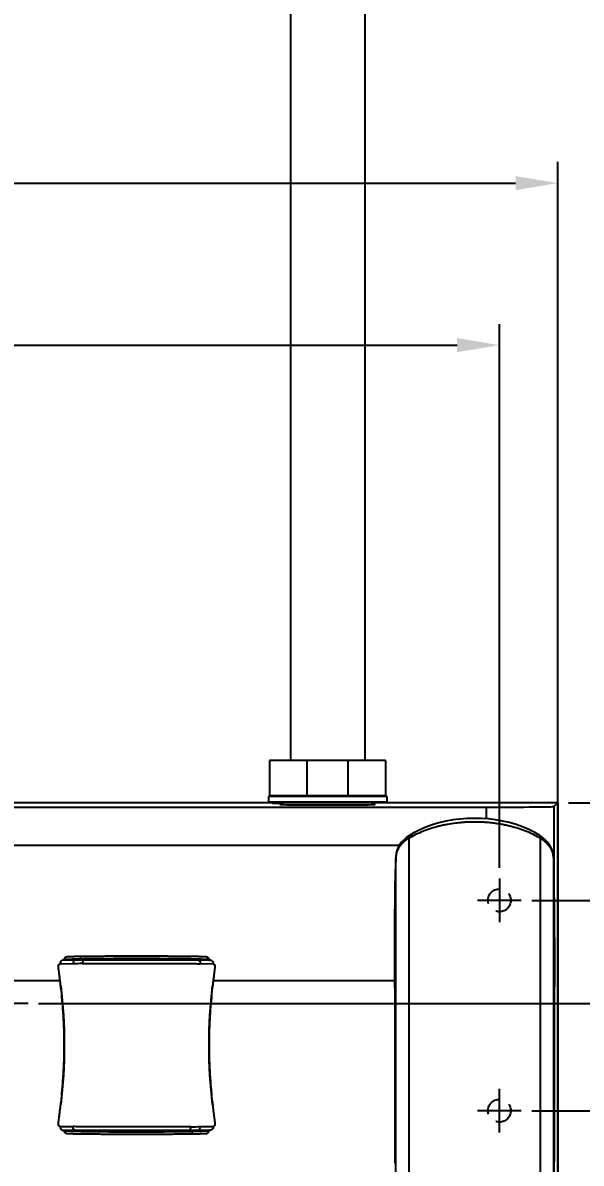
# Model space of a CAD drawing. Header units: millimetres. Extents: x 1236 to 1656, y -100 to 494.
# Drawn here: x 1362.2 to 1395.2, y 142.2 to 209.6 of the extents above; entities that cross this region are included whole.
import ezdxf

# ---------------------------------------------------------------- set-up
doc = ezdxf.new("R2010")
doc.units = ezdxf.units.MM
doc.header["$LTSCALE"] = 0.1
doc.linetypes.add('CENTERX2', pattern=[101.6, 63.5, -12.7, 12.7, -12.7])
doc.linetypes.add('HIDDENX2', pattern=[19.05, 12.7, -6.35])
for name, color, linetype in [('CENTER', 1, 'CENTERX2'), ('DIM', 3, 'Continuous'), ('HIDDEN', 8, 'HIDDENX2')]:
    doc.layers.add(name, color=color, linetype=linetype)
doc.styles.get("Standard").update_dxf_attribs({"font": 'arial.ttf'})
doc.dimstyles.new('ISO-25', dxfattribs={"dimtxt": 2.5, "dimasz": 2.5, "dimexe": 1.25, "dimexo": 0.625, "dimtad": 1, "dimlfac": 5, "dimtxsty": 'Standard', "dimcen": 2.5, "dimadec": 0, "dimazin": 0, "dimtfac": 1, "dimtmove": 0, "dimatfit": 3, "dimfxl": 0, "dimarcsym": 0})

# ---------------------------------------------------------------- blocks, each defined once
blk = doc.blocks.new('*D47')
at = {"layer": 'Defpoints', "color": 0}
for p in [(1390.367, 190.58), (1307.426, 159.042), (1390.367, 159.042)]:
    blk.add_point(p, dxfattribs=at)
at = {"layer": 'DIM', "color": 0, "lineweight": -2}
for p, q in [((1307.426, 159.667), (1307.426, 191.83)), ((1390.367, 159.667), (1390.367, 191.83)), ((1309.926, 190.58), (1387.867, 190.58))]:
    blk.add_line(p, q, dxfattribs=at)
at = {"layer": 'DIM', "color": 0}
for points in [[(1309.926, 190.997), (1309.926, 190.163), (1307.426, 190.58)], [(1387.867, 190.997), (1387.867, 190.163), (1390.367, 190.58)]]:
    blk.add_solid(points, dxfattribs=at)
at = {"layer": 'DIM', "color": 0, "insert": (1348.897, 192.481), "char_height": 2.5, "attachment_point": 5}
blk.add_mtext('400', dxfattribs=at)
blk = doc.blocks.new('*D48')
at = {"layer": 'Defpoints', "color": 0}
for p in [(1391.663, 157.746), (1391.663, 145.305), (1406.08, 145.305)]:
    blk.add_point(p, dxfattribs=at)
at = {"layer": 'DIM', "color": 0, "lineweight": -2}
for p, q in [((1392.288, 157.746), (1407.33, 157.746)), ((1406.08, 155.246), (1406.08, 147.805)), ((1392.288, 145.305), (1407.33, 145.305)), ((1406.08, 145.305), (1406.08, 135.778))]:
    blk.add_line(p, q, dxfattribs=at)
at = {"layer": 'DIM', "color": 0}
for points in [[(1405.663, 155.246), (1406.497, 155.246), (1406.08, 157.746)], [(1405.663, 147.805), (1406.497, 147.805), (1406.08, 145.305)]]:
    blk.add_solid(points, dxfattribs=at)
at = {"layer": 'DIM', "color": 0, "insert": (1404.179, 138.197), "char_height": 2.5, "attachment_point": 5, "rotation": 90}
blk.add_mtext('60', dxfattribs=at)
blk = doc.blocks.new('*D49')
at = {"layer": 'Defpoints', "color": 0}
for p in [(1393.825, 163.521), (1429.646, -43.83), (1437.636, -43.83)]:
    blk.add_point(p, dxfattribs=at)
at = {"layer": 'DIM', "color": 0, "lineweight": -2}
for p, q in [((1394.45, 163.521), (1430.896, 163.521)), ((1429.646, 161.021), (1429.646, -41.33)), ((1437.011, -43.83), (1428.396, -43.83))]:
    blk.add_line(p, q, dxfattribs=at)
at = {"layer": 'DIM', "color": 0}
for points in [[(1429.229, 161.021), (1430.062, 161.021), (1429.646, 163.521)], [(1429.229, -41.33), (1430.062, -41.33), (1429.646, -43.83)]]:
    blk.add_solid(points, dxfattribs=at)
at = {"layer": 'DIM', "color": 0, "insert": (1427.467, 59.846), "char_height": 2.5, "attachment_point": 5, "rotation": 90}
blk.add_mtext('{\\fGulim|b0|i0|c129|p50;선반까지 높이 }1036,76~1050', dxfattribs=at)
blk = doc.blocks.new('*D51')
at = {"layer": 'Defpoints', "color": 0}
for p in [(1362.478, 151.638), (1417.681, -43.83), (1432.669, -43.83)]:
    blk.add_point(p, dxfattribs=at)
at = {"layer": 'DIM', "color": 0, "lineweight": -2}
for p, q in [((1363.103, 151.638), (1418.931, 151.638)), ((1417.681, 149.138), (1417.681, -41.33)), ((1432.044, -43.83), (1416.431, -43.83))]:
    blk.add_line(p, q, dxfattribs=at)
at = {"layer": 'DIM', "color": 0}
for points in [[(1417.264, 149.138), (1418.097, 149.138), (1417.681, 151.638)], [(1417.264, -41.33), (1418.097, -41.33), (1417.681, -43.83)]]:
    blk.add_solid(points, dxfattribs=at)
at = {"layer": 'DIM', "color": 0, "insert": (1415.779, 53.904), "char_height": 2.5, "attachment_point": 5, "rotation": 90}
blk.add_mtext('977.5', dxfattribs=at)
blk = doc.blocks.new('*D52')
at = {"layer": 'Defpoints', "color": 0}
for p in [(1393.825, 200.161), (1303.969, 145.981), (1393.825, 140.11)]:
    blk.add_point(p, dxfattribs=at)
at = {"layer": 'DIM', "color": 0, "lineweight": -2}
for p, q in [((1303.969, 146.606), (1303.969, 201.411)), ((1393.825, 140.735), (1393.825, 201.411)), ((1306.469, 200.161), (1391.325, 200.161))]:
    blk.add_line(p, q, dxfattribs=at)
at = {"layer": 'DIM', "color": 0}
for points in [[(1306.469, 200.578), (1306.469, 199.744), (1303.969, 200.161)], [(1391.325, 200.578), (1391.325, 199.744), (1393.825, 200.161)]]:
    blk.add_solid(points, dxfattribs=at)
at = {"layer": 'DIM', "color": 0, "insert": (1348.897, 202.062), "char_height": 2.5, "attachment_point": 5}
blk.add_mtext('450', dxfattribs=at)
blk = doc.blocks.new('*D55')
at = {"layer": 'Defpoints', "color": 0}
for p in [(1380.197, 411.53), (1432.669, -43.83), (1441.94, -43.83)]:
    blk.add_point(p, dxfattribs=at)
at = {"layer": 'DIM', "color": 0, "lineweight": -2}
for p, q in [((1380.822, 411.53), (1443.19, 411.53)), ((1441.94, 409.03), (1441.94, -41.33)), ((1433.294, -43.83), (1443.19, -43.83))]:
    blk.add_line(p, q, dxfattribs=at)
at = {"layer": 'DIM', "color": 0}
for points in [[(1441.523, 409.03), (1442.357, 409.03), (1441.94, 411.53)], [(1441.523, -41.33), (1442.357, -41.33), (1441.94, -43.83)]]:
    blk.add_solid(points, dxfattribs=at)
at = {"layer": 'DIM', "color": 0, "insert": (1439.676, 183.85), "char_height": 2.5, "attachment_point": 5, "rotation": 90}
blk.add_mtext('(2280)', dxfattribs=at)

msp = doc.modelspace()

# ---------------------------------------------------------------- linework, layer by layer
for p, q in [((1377.9973, 284.9793), (1377.9973, 166.0154)), ((1382.3974, 284.9793), (1382.3974, 166.0154)), ((1376.7572, 166.0154), (1376.7572, 163.9213)), ((1383.6374, 166.0154), (1376.7572, 166.0154)), ((1378.9665, 166.0154), (1378.9665, 163.9213)), ((1381.4281, 163.9213), (1381.4281, 166.0154)), ((1383.6374, 166.0154), (1383.6374, 163.9213)), ((1376.7372, 163.9213), (1376.6972, 163.8813)), ((1376.6972, 163.8813), (1376.6972, 163.5613)), ((1376.6972, 163.8813), (1376.6972, 163.5613)), ((1383.6974, 163.8813), (1376.6972, 163.8813)), ((1383.6574, 163.9213), (1376.7372, 163.9213)), ((1383.6574, 163.9213), (1383.6974, 163.8813)), ((1383.6974, 163.8813), (1383.6974, 163.5613)), ((1383.6974, 163.8813), (1383.6974, 163.5613)), ((1393.8247, 163.5213), (1303.9686, 163.5213)), ((1308.1957, 163.2595), (1389.5975, 163.2595)), ((1376.7372, 163.5213), (1376.6972, 163.5613)), ((1383.6974, 163.5613), (1376.6972, 163.5613)), ((1377.4473, 163.5213), (1377.4473, 163.4122)), ((1377.4473, 163.5213), (1377.4473, 163.4122)), ((1382.9474, 163.5213), (1382.9474, 163.4122)), ((1382.9474, 163.5213), (1382.9474, 163.4122)), ((1383.6574, 163.5213), (1383.6974, 163.5613)), ((1389.5975, 162.5659), (1389.5975, 163.2595)), ((1393.5975, 163.2941), (1393.8247, 163.5213)), ((1393.5975, 163.2941), (1393.5975, 158.0028)), ((1393.8247, 163.5213), (1393.8247, 140.1098)), ((1385.0425, 161.5841), (1384.8942, 161.4792)), ((1385.0025, 161.4168), (1385.0025, 137.3584)), ((1385.0425, 161.5841), (1385.0424, 161.584)), ((1392.9005, 161.4796), (1392.7525, 161.5841)), ((1392.7525, 161.5841), (1392.7526, 161.584)), ((1392.7925, 137.3582), (1392.7925, 161.4168)), ((1384.4371, 160.9813), (1308.1957, 160.9813)), ((1384.2356, 160.2865), (1384.2265, 159.8723)), ((1384.2357, 160.2865), (1384.2356, 160.2816)), ((1384.2356, 160.2863), (1384.2356, 160.2816)), ((1384.2356, 139.4404), (1384.2356, 160.2816)), ((1393.5594, 160.287), (1393.5593, 160.292)), ((1393.5594, 160.287), (1393.5594, 160.2918)), ((1393.5594, 160.287), (1393.5594, 139.4403)), ((1365.1385, 153.9968), (1364.3752, 153.9817)), ((1373.2455, 154.2111), (1364.5635, 154.2111)), ((1364.6146, 154.2125), (1364.6159, 154.2178)), ((1364.622, 154.2254), (1364.6158, 154.2181)), ((1364.6221, 154.2257), (1364.6245, 154.2111)), ((1364.6267, 154.2304), (1364.6288, 154.2313)), ((1364.6268, 154.2309), (1364.6301, 154.2111)), ((1364.647, 154.3311), (1364.6353, 154.3151)), ((1364.647, 154.3311), (1364.6488, 154.3333)), ((1364.6471, 154.3312), (1364.6471, 154.3312)), ((1364.7148, 154.3842), (1364.7148, 154.3842)), ((1365.656, 154.4226), (1365.5964, 154.4219)), ((1365.7381, 154.279), (1365.7438, 154.2111)), ((1366.72, 154.2932), (1366.7236, 154.2111)), ((1371.0801, 154.2932), (1371.0766, 154.2111)), ((1371.9267, 154.2111), (1371.9251, 154.2111)), ((1372.0619, 154.279), (1372.0562, 154.2111)), ((1372.2894, 154.2734), (1372.2829, 154.2111)), ((1373.4332, 153.9818), (1372.6678, 153.9969)), ((1373.0854, 154.3844), (1373.0855, 154.3844)), ((1373.1551, 154.329), (1373.1545, 154.3297)), ((1373.155, 154.3291), (1373.1555, 154.3285)), ((1373.1573, 154.3261), (1373.1555, 154.3285)), ((1373.1587, 154.323), (1373.1625, 154.3167)), ((1373.1785, 154.2257), (1373.176, 154.2111)), ((1373.1845, 154.2181), (1373.1786, 154.2254)), ((1373.1844, 154.2178), (1373.1856, 154.2124)), ((1373.2568, 154.2109), (1373.2454, 154.2111)), ((1384.1709, 152.5735), (1384.1711, 153.4038)), ((1364.3793, 152.9811), (1353.8337, 152.9811)), ((1364.4145, 152.6879), (1364.4145, 152.6879)), ((1373.4023, 152.7591), (1373.394, 152.6879)), ((1373.394, 152.6879), (1373.394, 152.6879)), ((1373.4028, 152.7632), (1373.4023, 152.7591)), ((1384.1709, 152.9811), (1373.4291, 152.9811)), ((1384.1708, 152.5735), (1384.1708, 143.9993)), ((1384.1709, 152.5735), (1384.1708, 143.9993)), ((1384.1708, 152.5735), (1384.1708, 152.5735)), ((1393.6241, 143.7534), (1393.6242, 152.6302)), ((1364.4062, 145.6034), (1364.4145, 145.6741)), ((1364.4145, 145.6741), (1364.4145, 145.6741)), ((1373.394, 145.674), (1373.394, 145.6741)), ((1364.4056, 145.5986), (1364.4062, 145.6034)), ((1364.3751, 144.3803), (1365.1405, 144.3651)), ((1372.6698, 144.3651), (1373.4332, 144.3802)), ((1364.5515, 144.1511), (1364.5628, 144.1509)), ((1364.5628, 144.1509), (1373.2448, 144.1509)), ((1364.6152, 144.1442), (1364.6139, 144.1495)), ((1364.6151, 144.1439), (1364.6213, 144.1366)), ((1364.6238, 144.1509), (1364.6214, 144.1363)), ((1364.6282, 144.1307), (1364.626, 144.1316)), ((1364.6294, 144.1509), (1364.6261, 144.1311)), ((1364.6428, 144.0351), (1364.6461, 144.0311)), ((1364.6461, 144.0311), (1364.6465, 144.0306)), ((1364.7148, 143.9775), (1364.7146, 143.9776)), ((1365.7223, 143.9385), (1365.7955, 143.9376)), ((1365.7432, 144.1509), (1365.7374, 144.083)), ((1365.7955, 143.9376), (1365.8702, 143.9368)), ((1365.8702, 143.9368), (1365.9464, 143.9359)), ((1365.8816, 144.1509), (1365.8831, 144.1509)), ((1365.9464, 143.9359), (1366.0242, 143.9351)), ((1366.0242, 143.9351), (1366.1037, 143.9342)), ((1366.1037, 143.9342), (1366.1849, 143.9334)), ((1366.1849, 143.9334), (1366.2677, 143.9326)), ((1366.2677, 143.9326), (1366.3521, 143.9318)), ((1366.3521, 143.9318), (1366.4381, 143.9311)), ((1366.4381, 143.9311), (1366.5258, 143.9303)), ((1366.5258, 143.9303), (1366.6152, 143.9296)), ((1366.6152, 143.9296), (1366.7063, 143.9289)), ((1366.7063, 143.9289), (1366.7991, 143.9282)), ((1366.7231, 144.1509), (1366.7196, 144.0688)), ((1366.7991, 143.9282), (1366.8936, 143.9275)), ((1366.8936, 143.9275), (1366.9899, 143.9269)), ((1366.9899, 143.9269), (1367.0879, 143.9263)), ((1367.0879, 143.9263), (1367.1877, 143.9257)), ((1367.1877, 143.9257), (1367.2894, 143.9251)), ((1367.2894, 143.9251), (1367.3929, 143.9246)), ((1367.3929, 143.9246), (1367.4982, 143.9241)), ((1367.4982, 143.9241), (1367.6053, 143.9236)), ((1367.6053, 143.9236), (1367.7143, 143.9232)), ((1367.7143, 143.9232), (1367.8252, 143.9228)), ((1367.8252, 143.9228), (1367.9379, 143.9224)), ((1367.9379, 143.9224), (1368.0525, 143.9221)), ((1368.0525, 143.9221), (1368.1691, 143.9218)), ((1371.0759, 144.1509), (1371.0794, 144.0688)), ((1372.0556, 144.1509), (1372.0614, 144.083)), ((1372.1429, 143.9394), (1372.2026, 143.9401)), ((1372.2824, 144.1509), (1372.2889, 144.0886)), ((1373.085, 143.9777), (1373.0852, 143.9777)), ((1373.1537, 144.032), (1373.1547, 144.0333)), ((1373.1546, 144.0331), (1373.1548, 144.0334)), ((1373.1548, 144.0334), (1373.1655, 144.0486)), ((1373.1755, 144.1509), (1373.1779, 144.1362)), ((1373.178, 144.1365), (1373.1839, 144.1439)), ((1373.1845, 144.1454), (1373.1839, 144.1441)), ((1373.1851, 144.1495), (1373.1845, 144.1454)), ((1384.1708, 143.9993), (1384.1709, 143.9993)), ((1393.6241, 143.7533), (1393.6241, 143.7534)), ((1393.621, 142.7408), (1393.6222, 142.9899)), ((1393.6222, 142.9899), (1393.6225, 143.068)), ((1393.6206, 142.6764), (1393.621, 142.7408))]:
    msp.add_line(p, q)
for points in [[(1392.7526, 161.584), (1392.4677, 161.7566), (1392.1142, 161.9374), (1391.7431, 162.0952), (1391.3572, 162.2307), (1390.9597, 162.3442), (1390.5527, 162.4363), (1390.1402, 162.5072), (1389.7218, 162.5572), (1389.2995, 162.5868), (1388.8763, 162.5961), (1388.4535, 162.585), (1388.0301, 162.5531), (1387.6082, 162.5003), (1387.1947, 162.4269), (1386.7899, 162.3325), (1386.3957, 162.2168), (1386.0168, 162.0807), (1385.6544, 161.9242), (1385.3107, 161.747), (1385.0424, 161.584)], [(1384.8942, 161.4792), (1384.7229, 161.334), (1384.5788, 161.1821), (1384.4593, 161.021), (1384.3639, 160.8504), (1384.2938, 160.6684), (1384.2507, 160.4711), (1384.2356, 160.2865)], [(1393.5594, 160.2919), (1393.5444, 160.476), (1393.5019, 160.6711), (1393.4329, 160.8514), (1393.3378, 161.0208), (1393.2182, 161.1814), (1393.0736, 161.3335), (1392.9005, 161.4796)], [(1384.2265, 159.8723), (1384.2172, 159.3772), (1384.2087, 158.8544), (1384.2011, 158.3025), (1384.1943, 157.7202), (1384.1883, 157.1036), (1384.183, 156.4472), (1384.1785, 155.7489), (1384.1749, 155.0094), (1384.1724, 154.2231), (1384.1711, 153.3787), (1384.1708, 152.5735)], [(1371.9365, 154.4251), (1371.8883, 154.4257), (1371.8391, 154.4262), (1371.7892, 154.4268), (1371.7383, 154.4273), (1371.6866, 154.4278), (1371.6342, 154.4284), (1371.5808, 154.4289), (1371.5267, 154.4294), (1371.4717, 154.4299), (1371.4159, 154.4304), (1371.3593, 154.4309), (1371.3018, 154.4314), (1371.2435, 154.4319), (1371.1844, 154.4324), (1371.1245, 154.4329), (1371.0638, 154.4333), (1371.0023, 154.4338), (1370.9399, 154.4342), (1370.8768, 154.4346), (1370.8129, 154.4351), (1370.7482, 154.4355), (1370.6828, 154.4359), (1370.6165, 154.4363), (1370.5495, 154.4366), (1370.4818, 154.437), (1370.4133, 154.4374), (1370.344, 154.4377), (1370.274, 154.438), (1370.2032, 154.4383), (1370.1317, 154.4386), (1370.0594, 154.4389), (1369.9863, 154.4392), (1369.9125, 154.4394), (1369.8378, 154.4397), (1369.7623, 154.4399), (1369.686, 154.4401), (1369.6089, 154.4403), (1369.5309, 154.4404), (1369.4521, 154.4406), (1369.3725, 154.4407), (1369.2921, 154.4408), (1369.2109, 154.4409), (1369.1289, 154.441), (1369.0461, 154.441), (1368.9624, 154.4411), (1368.878, 154.4411), (1368.7927, 154.4411), (1368.7067, 154.441), (1368.6199, 154.441), (1368.5324, 154.4409), (1368.4441, 154.4407), (1368.3551, 154.4406), (1368.2653, 154.4404), (1368.1749, 154.4402), (1368.0837, 154.44), (1367.9919, 154.4398), (1367.8994, 154.4395), (1367.8062, 154.4391), (1367.7123, 154.4388), (1367.6177, 154.4384), (1367.5225, 154.438), (1367.4266, 154.4376), (1367.3303, 154.4371), (1367.2334, 154.4365), (1367.136, 154.436), (1367.0382, 154.4354), (1366.9399, 154.4348), (1366.8411, 154.4341), (1366.7419, 154.4334), (1366.6423, 154.4326), (1366.5424, 154.4318), (1366.4422, 154.431), (1366.3418, 154.4301), (1366.2413, 154.4291), (1366.1407, 154.4281), (1366.04, 154.4271), (1365.9393, 154.426), (1365.8388, 154.4248), (1365.7384, 154.4236), (1365.656, 154.4226)], [(1364.6353, 154.3151), (1364.6267, 154.2991), (1364.6207, 154.2841), (1364.6171, 154.2716), (1364.6149, 154.2609), (1364.6137, 154.2522), (1364.613, 154.2448), (1364.6127, 154.2382), (1364.6125, 154.2321), (1364.6125, 154.2264), (1364.6126, 154.2209), (1364.6127, 154.2154), (1364.6129, 154.2111)], [(1364.7148, 154.3842), (1364.7077, 154.3811), (1364.6926, 154.3732), (1364.6761, 154.3618), (1364.6617, 154.3487), (1364.6513, 154.3367), (1364.6443, 154.3269), (1364.6407, 154.3211), (1364.6403, 154.3205)], [(1365.5964, 154.4219), (1365.5582, 154.4213), (1365.5209, 154.4208), (1365.4846, 154.4203), (1365.4491, 154.4198), (1365.4146, 154.4192), (1365.3812, 154.4187), (1365.3488, 154.4181), (1365.3174, 154.4175), (1365.2871, 154.417), (1365.2579, 154.4164), (1365.2296, 154.4158), (1365.2024, 154.4152), (1365.1762, 154.4146), (1365.151, 154.414), (1365.1266, 154.4134), (1365.1032, 154.4127), (1365.0807, 154.4121), (1365.0591, 154.4115), (1365.0383, 154.4109), (1365.0185, 154.4103), (1364.9994, 154.4096), (1364.9812, 154.409), (1364.9639, 154.4084), (1364.9473, 154.4078), (1364.9315, 154.4071), (1364.9165, 154.4065), (1364.9023, 154.4059), (1364.8887, 154.4053), (1364.8759, 154.4046), (1364.8638, 154.404), (1364.8524, 154.4034), (1364.8416, 154.4027), (1364.8315, 154.4021), (1364.822, 154.4015), (1364.8131, 154.4009), (1364.8048, 154.4002), (1364.797, 154.3996), (1364.7897, 154.3989), (1364.7829, 154.3983), (1364.7764, 154.3976), (1364.7703, 154.3969), (1364.7644, 154.3962), (1364.7587, 154.3954), (1364.7529, 154.3944), (1364.7469, 154.3934), (1364.7404, 154.392), (1364.7332, 154.3903), (1364.7247, 154.3878), (1364.7148, 154.3842)], [(1373.0854, 154.3844), (1373.0752, 154.388), (1373.0664, 154.3906), (1373.059, 154.3923), (1373.0523, 154.3936), (1373.0461, 154.3947), (1373.0401, 154.3956), (1373.0342, 154.3964), (1373.0281, 154.3972), (1373.0218, 154.3979), (1373.0152, 154.3985), (1373.0082, 154.3992), (1373.0007, 154.3998), (1372.9928, 154.4005), (1372.9844, 154.4011), (1372.9754, 154.4017), (1372.9658, 154.4023), (1372.9557, 154.4029), (1372.9449, 154.4035), (1372.9335, 154.4042), (1372.9213, 154.4048), (1372.9085, 154.4054), (1372.8948, 154.406), (1372.8803, 154.4067), (1372.865, 154.4073), (1372.8488, 154.4079), (1372.8317, 154.4086), (1372.8136, 154.4092), (1372.7945, 154.4099), (1372.7743, 154.4105), (1372.753, 154.4112), (1372.7307, 154.4118), (1372.7073, 154.4125), (1372.6827, 154.4131), (1372.6571, 154.4138), (1372.6302, 154.4144), (1372.6022, 154.4151), (1372.573, 154.4157), (1372.5425, 154.4164), (1372.5107, 154.417), (1372.4776, 154.4176), (1372.4432, 154.4182), (1372.4074, 154.4188), (1372.3702, 154.4194), (1372.3317, 154.42), (1372.2919, 154.4206), (1372.2508, 154.4212), (1372.2086, 154.4218), (1372.1654, 154.4223), (1372.1213, 154.4229), (1372.0764, 154.4235), (1372.0306, 154.424), (1371.9365, 154.4251)], [(1373.1627, 154.3162), (1373.1603, 154.3205), (1373.1543, 154.33), (1373.1445, 154.3427), (1373.1298, 154.3574), (1373.1122, 154.3707), (1373.0952, 154.3801), (1373.0855, 154.3844)], [(1373.1876, 154.2355), (1373.1873, 154.2419), (1373.1868, 154.2491), (1373.1859, 154.2575), (1373.1841, 154.2677), (1373.181, 154.2798), (1373.1757, 154.2944), (1373.1679, 154.3103), (1373.1573, 154.3261)], [(1373.1872, 154.2111), (1373.1872, 154.213), (1373.1875, 154.2185), (1373.1876, 154.224)], [(1373.1876, 154.224), (1373.1876, 154.2296), (1373.1876, 154.2355)], [(1364.4145, 152.6879), (1364.5021, 151.8312), (1364.5666, 150.9494), (1364.6053, 150.0661), (1364.6183, 149.1819), (1364.6054, 148.2978), (1364.5667, 147.4144), (1364.5022, 146.5327), (1364.4145, 145.6741)], [(1373.394, 145.6741), (1373.3065, 146.5308), (1373.2421, 147.4125), (1373.2034, 148.2959), (1373.1904, 149.18), (1373.2033, 150.0642), (1373.242, 150.9476), (1373.3064, 151.8293), (1373.394, 152.6879)], [(1364.6123, 144.1509), (1364.6123, 144.1503), (1364.612, 144.1445), (1364.6119, 144.1388), (1364.6119, 144.1331), (1364.6119, 144.127)], [(1364.6119, 144.127), (1364.6122, 144.1205), (1364.6127, 144.1132), (1364.6137, 144.1047), (1364.6155, 144.0944), (1364.6186, 144.0821), (1364.6239, 144.0673), (1364.632, 144.0512), (1364.6428, 144.0351)], [(1364.6419, 144.0378), (1364.6389, 144.0427), (1364.6397, 144.0414), (1364.6432, 144.0356), (1364.6502, 144.0257), (1364.6608, 144.0135), (1364.6753, 144.0003), (1364.6918, 143.9888), (1364.7071, 143.9808), (1364.7148, 143.9775)], [(1364.7146, 143.9776), (1364.7248, 143.974), (1364.7336, 143.9714), (1364.741, 143.9697), (1364.7477, 143.9683), (1364.7539, 143.9672), (1364.76, 143.9663), (1364.7659, 143.9655), (1364.7721, 143.9648), (1364.7784, 143.9641), (1364.7851, 143.9634), (1364.7922, 143.9628), (1364.7997, 143.9621), (1364.8076, 143.9615), (1364.8161, 143.9609), (1364.8251, 143.9602), (1364.8346, 143.9596), (1364.8448, 143.959), (1364.8555, 143.9584), (1364.8668, 143.9578), (1364.8788, 143.9572), (1364.8914, 143.9566), (1364.9047, 143.9559), (1364.9187, 143.9553), (1364.9334, 143.9547), (1364.9487, 143.9541), (1364.9648, 143.9535), (1364.9816, 143.9529), (1364.9992, 143.9523), (1365.0175, 143.9517), (1365.0366, 143.9511), (1365.0565, 143.9505), (1365.0771, 143.9499), (1365.0984, 143.9493), (1365.1205, 143.9488), (1365.1434, 143.9482), (1365.167, 143.9476), (1365.1914, 143.947), (1365.2165, 143.9465), (1365.2424, 143.9459), (1365.2691, 143.9454), (1365.2966, 143.9448), (1365.325, 143.9443), (1365.3541, 143.9438), (1365.3841, 143.9433), (1365.4149, 143.9427), (1365.4465, 143.9422), (1365.4788, 143.9418), (1365.5119, 143.9413), (1365.5457, 143.9408), (1365.5801, 143.9403), (1365.615, 143.9399), (1365.6504, 143.9394), (1365.7223, 143.9385)], [(1368.1691, 143.9218), (1368.2281, 143.9216), (1368.2876, 143.9215), (1368.3475, 143.9214), (1368.408, 143.9213), (1368.4688, 143.9212), (1368.5302, 143.9211), (1368.5919, 143.9211), (1368.6542, 143.921), (1368.7169, 143.921), (1368.7801, 143.9209), (1368.8437, 143.9209), (1368.9078, 143.9209), (1368.9724, 143.9209), (1369.0373, 143.9209), (1369.1028, 143.921), (1369.1686, 143.921), (1369.2349, 143.9211), (1369.3017, 143.9212), (1369.3688, 143.9213), (1369.4364, 143.9214), (1369.5044, 143.9215), (1369.5728, 143.9216), (1369.6416, 143.9218), (1369.7108, 143.922), (1369.7804, 143.9221), (1369.8504, 143.9224), (1369.9209, 143.9226), (1369.9916, 143.9228), (1370.0628, 143.9231), (1370.1344, 143.9234), (1370.2064, 143.9237), (1370.2787, 143.924), (1370.3514, 143.9243), (1370.4244, 143.9247), (1370.4978, 143.9251), (1370.5714, 143.9255), (1370.6452, 143.9259), (1370.7194, 143.9263), (1370.7938, 143.9268), (1370.8685, 143.9273), (1370.9435, 143.9278), (1371.0187, 143.9283), (1371.0942, 143.9289), (1371.1699, 143.9295), (1371.2457, 143.9301), (1371.3217, 143.9307), (1371.3978, 143.9314), (1371.4741, 143.9321), (1371.5504, 143.9328), (1371.6268, 143.9335), (1371.7032, 143.9343), (1371.7796, 143.9351), (1371.856, 143.936), (1371.9323, 143.9368), (1372.0086, 143.9377), (1372.0847, 143.9386), (1372.1429, 143.9394)], [(1372.2026, 143.9401), (1372.2407, 143.9406), (1372.278, 143.9412), (1372.3145, 143.9417), (1372.3499, 143.9422), (1372.3844, 143.9428), (1372.4179, 143.9433), (1372.4503, 143.9439), (1372.4817, 143.9445), (1372.5121, 143.945), (1372.5413, 143.9456), (1372.5696, 143.9462), (1372.5968, 143.9468), (1372.6231, 143.9474), (1372.6484, 143.948), (1372.6727, 143.9486), (1372.6962, 143.9492), (1372.7187, 143.9498), (1372.7404, 143.9505), (1372.7611, 143.9511), (1372.781, 143.9517), (1372.8001, 143.9523), (1372.8183, 143.953), (1372.8357, 143.9536), (1372.8523, 143.9542), (1372.8681, 143.9548), (1372.8832, 143.9555), (1372.8974, 143.9561), (1372.911, 143.9567), (1372.9238, 143.9573), (1372.9359, 143.958), (1372.9474, 143.9586), (1372.9582, 143.9592), (1372.9683, 143.9599), (1372.9778, 143.9605), (1372.9867, 143.9611), (1372.9951, 143.9617), (1373.0029, 143.9624), (1373.0102, 143.963), (1373.0171, 143.9637), (1373.0235, 143.9644), (1373.0297, 143.9651), (1373.0356, 143.9658), (1373.0413, 143.9666), (1373.0471, 143.9675), (1373.053, 143.9686), (1373.0595, 143.9699), (1373.0666, 143.9716), (1373.0751, 143.9741), (1373.085, 143.9777)], [(1373.0852, 143.9777), (1373.0943, 143.9817), (1373.111, 143.9909), (1373.1286, 144.004), (1373.1433, 144.0185), (1373.1531, 144.0311), (1373.1592, 144.0405), (1373.1618, 144.045), (1373.1619, 144.0453)], [(1373.1655, 144.0486), (1373.1739, 144.0647), (1373.1797, 144.0797), (1373.1831, 144.0921), (1373.185, 144.1025), (1373.1861, 144.111), (1373.1867, 144.1183), (1373.187, 144.1248), (1373.1872, 144.1307), (1373.1872, 144.1363), (1373.1871, 144.1417), (1373.1869, 144.1472), (1373.1867, 144.1509)], [(1393.5965, 140.6989), (1393.6004, 140.8678), (1393.6042, 141.0659), (1393.6078, 141.293), (1393.6111, 141.5454), (1393.6141, 141.8203), (1393.6168, 142.1171), (1393.6191, 142.4335), (1393.6211, 142.7652), (1393.6227, 143.1099), (1393.6237, 143.4657), (1393.6241, 143.7533)]]:
    msp.add_lwpolyline(points)
for centre, radius, start, end in [((1387.3702, 157.6579), 4.4423, 120.714079, 122.207588), ((1390.3259, 157.5002), 4.6284, 57.796841, 59.231132), ((1523.4427, 157.0063), 139.2457, 178.652194, 178.937898), ((1364.7539, 154.2408), 0.1399, 140.886711, 189.444489), ((1364.7486, 154.2453), 0.133, 139.836295, 140.962625), ((1364.7649, 154.2591), 0.1348, 111.861625, 114.52738), ((1366.1973, 102.6894), 51.3181, 90.563433, 91.182286), ((1366.634, 111.6955), 42.5928, 91.205321, 91.423073), ((1371.3516, 119.885), 34.4012, 88.43813, 88.816751), ((1373.0478, 154.2418), 0.1382, 33.161318, 38.820051), ((1373.0463, 154.2408), 0.1401, 350.581157, 33.173996), ((1373.2447, 154.0312), 0.1799, 81.270732, 89.97038), ((1334.3134, 149.1776), 30.3051, 6.450938, 6.651683), ((1334.3046, 149.1766), 30.314, 5.010396, 6.45091), ((1403.5371, 149.1765), 30.3469, 173.582382, 174.996661), ((1403.5269, 149.1776), 30.3367, 173.355299, 173.582323), ((1334.3093, 149.177), 30.3092, 3.703908, 5.010489), ((1403.53, 149.1771), 30.3398, 174.996597, 176.378558), ((1334.3274, 149.1782), 30.2911, 3.346964, 3.703824), ((1403.5114, 149.1783), 30.3212, 176.378662, 176.658459), ((1334.3919, 149.181), 30.2266, 356.653126, 3.34879), ((1403.4482, 149.181), 30.2579, 176.656639, 183.345375), ((1334.31, 149.1849), 30.3085, 354.991377, 356.374594), ((1334.3286, 149.1837), 30.2899, 356.374697, 356.654952), ((1403.5127, 149.1838), 30.3225, 183.343553, 183.700376), ((1403.5308, 149.1851), 30.3406, 183.70046, 185.005359), ((1334.303, 149.1855), 30.3155, 353.575554, 354.991441), ((1403.5356, 149.1854), 30.3455, 185.005267, 186.445457), ((1334.3132, 149.1844), 30.3053, 353.348378, 353.575494), ((1403.5268, 149.1844), 30.3366, 186.445485, 186.644862), ((1371.6102, 195.7415), 51.3871, 270.563472, 271.181558), ((1364.5636, 144.3334), 0.1825, 261.004005, 269.948454), ((1364.7532, 144.1212), 0.1399, 170.633949, 219.107956), ((1364.7479, 144.1167), 0.133, 219.036606, 220.041016), ((1364.7643, 144.1029), 0.1348, 245.495874, 248.367639), ((1371.1572, 187.0904), 43.0168, 271.204501, 271.419794), ((1371.6225, 168.1959), 24.1165, 271.426958, 271.583103), ((1373.0474, 144.1196), 0.1378, 321.258177, 327.073718), ((1605.323, 143.933), 221.1522, 179.982804, 180.448461), ((1155.6795, 143.9755), 237.9447, 359.781475, 359.946523), ((1221.9525, 143.5772), 171.6705, 359.261223, 359.699343)]:
    msp.add_arc(centre, radius, start, end)
for centre, major_axis, start_param, end_param in [((1377.8973, 163.4934), (0.955, 0), -4.2210199, -2.0625307), ((1380.1973, 163.4166), (2.8001, 0), 2.9526986, 6.4720793), ((1389.5975, 163.2944), (4.0001, 0), -1.5707963, -0.0087266)]:
    msp.add_ellipse(centre, major_axis=major_axis, ratio=0.0087269, start_param=start_param, end_param=end_param)
for points, knots in [([(1385.1013, 161.4771), (1385.2208, 161.5481), (1385.4742, 161.6837), (1385.8802, 161.8623), (1386.3204, 162.0195), (1386.7084, 162.1293), (1387.0323, 162.2042), (1387.3719, 162.2715), (1387.7206, 162.3238), (1388.076, 162.3609), (1388.3464, 162.381), (1388.618, 162.3932), (1388.8907, 162.3974), (1389.1641, 162.3934), (1389.4375, 162.3814), (1389.7092, 162.3616), (1389.9777, 162.334), (1390.242, 162.2986), (1390.5015, 162.2557), (1390.7556, 162.2055), (1391.0828, 162.1303), (1391.4732, 162.0206), (1391.9144, 161.8634), (1392.3204, 161.6846), (1392.5739, 161.5485), (1392.6937, 161.4772)], [0, 0, 0, 0, 0.0527827, 0.109014, 0.1682798, 0.2301791, 0.2620296, 0.2945134, 0.3616199, 0.3958373, 0.4301858, 0.464578, 0.499078, 0.5337357, 0.5684215, 0.602961, 0.6371801, 0.6709293, 0.7042023, 0.7370284, 0.7693028, 0.8316576, 0.8909122, 0.9470273, 1, 1, 1, 1]), ([(1385.0025, 161.4168), (1384.9422, 161.3799), (1384.8282, 161.304), (1384.6735, 161.1787), (1384.5418, 161.0463), (1384.45, 160.9293), (1384.3889, 160.8334), (1384.3495, 160.7609), (1384.3159, 160.6866), (1384.279, 160.5848), (1384.2475, 160.4514), (1384.2374, 160.3419), (1384.2357, 160.2865)], [0, 0, 0, 0, 0.1483825, 0.2873213, 0.4174945, 0.5399329, 0.5987104, 0.6563, 0.7131549, 0.7697575, 0.8836827, 1, 1, 1, 1]), ([(1384.9936, 161.488), (1384.993, 161.476), (1384.9942, 161.4518), (1384.9992, 161.4282), (1385.0025, 161.4168)], [0, 0, 0, 0, 0.5039115, 1, 1, 1, 1]), ([(1385.0424, 161.584), (1385.0351, 161.5792), (1385.0215, 161.5673), (1385.0064, 161.5442), (1384.9969, 161.5172), (1384.9942, 161.4979), (1384.9936, 161.488)], [0, 0, 0, 0, 0.2352011, 0.4795411, 0.735279, 1, 1, 1, 1]), ([(1392.7526, 161.584), (1392.7585, 161.5802), (1392.7696, 161.571), (1392.7829, 161.5537), (1392.7928, 161.5334), (1392.7991, 161.511), (1392.802, 161.4874), (1392.8015, 161.4634), (1392.7984, 161.4396), (1392.7947, 161.4242), (1392.7925, 161.4166)], [0, 0, 0, 0, 0.1144832, 0.2322201, 0.3543178, 0.480782, 0.6103112, 0.7412448, 0.8719341, 1, 1, 1, 1]), ([(1393.5593, 160.292), (1393.5577, 160.3476), (1393.5478, 160.457), (1393.5161, 160.5901), (1393.4792, 160.6911), (1393.4456, 160.7649), (1393.4062, 160.8369), (1393.345, 160.9322), (1393.2531, 161.0482), (1393.1212, 161.1795), (1392.9665, 161.3041), (1392.8527, 161.3799), (1392.7925, 161.4168)], [0, 0, 0, 0, 0.117171, 0.2306679, 0.2870526, 0.343761, 0.4012426, 0.4599208, 0.582146, 0.7122321, 0.8513155, 1, 1, 1, 1]), ([(1393.5594, 160.287), (1393.565, 160.0514), (1393.5755, 159.5484), (1393.5884, 158.7471), (1393.5997, 157.8605), (1393.609, 156.9006), (1393.6162, 155.882), (1393.6204, 155.003), (1393.6226, 154.2822), (1393.6237, 153.7347), (1393.6242, 153.1836), (1393.6242, 152.815), (1393.6242, 152.6302)], [0, 0, 0, 0, 0.0923491, 0.1971094, 0.313968, 0.439733, 0.5731879, 0.7130713, 0.7840963, 0.8555903, 0.9275997, 1, 1, 1, 1]), ([(1384.1711, 153.4038), (1384.1716, 153.979), (1384.1744, 155.1029), (1384.1841, 156.7271), (1384.1968, 158.0033), (1384.2098, 158.9406), (1384.2171, 159.3777), (1384.221, 159.5874)], [0, 0, 0, 0, 0.2790756, 0.5452441, 0.78792, 0.8982608, 1, 1, 1, 1]), ([(1364.4145, 152.6879), (1364.4044, 152.7745), (1364.389, 152.9032), (1364.3681, 153.0727), (1364.3528, 153.1947), (1364.3403, 153.2934), (1364.3306, 153.3696), (1364.3236, 153.4242), (1364.3168, 153.4769), (1364.3103, 153.5277), (1364.3039, 153.5763), (1364.2977, 153.6226), (1364.2919, 153.6663), (1364.2866, 153.7073), (1364.2819, 153.7454), (1364.278, 153.7806), (1364.2755, 153.8128), (1364.2745, 153.842), (1364.2754, 153.8685), (1364.2782, 153.8921), (1364.2831, 153.9131), (1364.29, 153.9315), (1364.299, 153.9473), (1364.3084, 153.9582), (1364.3169, 153.9653), (1364.3261, 153.9714), (1364.3391, 153.9772), (1364.3565, 153.9812), (1364.3688, 153.9818), (1364.3752, 153.9817)], [0, 0, 0, 0, 0.1924429, 0.2861423, 0.3769439, 0.4639883, 0.5058131, 0.5463567, 0.5855232, 0.6232185, 0.6593466, 0.6937686, 0.726308, 0.7567871, 0.7850545, 0.8110639, 0.8348086, 0.8563135, 0.8756855, 0.8931121, 0.9088372, 0.9231556, 0.9363394, 0.9487247, 0.95476, 0.9607685, 0.9729741, 0.9859028, 1, 1, 1, 1]), ([(1364.5635, 154.2111), (1364.551, 154.2111), (1364.5318, 154.2091), (1364.5066, 154.2024), (1364.4874, 154.1949), (1364.4687, 154.185), (1364.4447, 154.1685), (1364.4233, 154.1479), (1364.4058, 154.1238), (1364.3947, 154.1043), (1364.3858, 154.0839), (1364.3792, 154.0631), (1364.375, 154.0421), (1364.3724, 154.015), (1364.3733, 153.9948), (1364.3752, 153.9818)], [0, 0, 0, 0, 0.1119028, 0.1710868, 0.2322193, 0.2952843, 0.3599107, 0.4918042, 0.5585758, 0.6253712, 0.6916868, 0.7569366, 0.8206149, 0.8825487, 1, 1, 1, 1]), ([(1364.6267, 154.2307), (1364.6255, 154.2301), (1364.6236, 154.2285), (1364.6225, 154.2264), (1364.622, 154.2255)], [0, 0, 0, 0, 0.5731697, 1, 1, 1, 1]), ([(1364.6622, 154.3472), (1364.6478, 154.331), (1364.6275, 154.2932), (1364.6256, 154.2506), (1364.6288, 154.2313)], [0, 0, 0, 0, 0.5241449, 1, 1, 1, 1]), ([(1365.5762, 154.2753), (1365.5098, 154.2736), (1365.3823, 154.2699), (1365.2015, 154.2637), (1365.042, 154.2578), (1364.9074, 154.2521), (1364.8113, 154.2473), (1364.7479, 154.2435), (1364.7106, 154.241), (1364.6803, 154.2385), (1364.6568, 154.2362), (1364.6404, 154.2339), (1364.6318, 154.2324), (1364.6288, 154.2313)], [0, 0, 0, 0, 0.2097831, 0.4033952, 0.5720393, 0.7146009, 0.829526, 0.8761279, 0.9154731, 0.9475997, 0.9724888, 0.9899956, 1, 1, 1, 1]), ([(1364.709, 154.3817), (1364.7047, 154.3797), (1364.6874, 154.3707), (1364.6719, 154.3582), (1364.6622, 154.3472)], [0, 0, 0, 0, 0.2455537, 1, 1, 1, 1]), ([(1365.2706, 154.2111), (1365.2664, 154.2111), (1365.258, 154.2105), (1365.2452, 154.2077), (1365.2323, 154.2029), (1365.2194, 154.196), (1365.2069, 154.1868), (1365.1904, 154.1714), (1365.1759, 154.1523), (1365.164, 154.1305), (1365.1562, 154.1125), (1365.1497, 154.0936), (1365.1429, 154.0677), (1365.1383, 154.0352), (1365.1379, 154.0092), (1365.1385, 153.9965)], [0, 0, 0, 0, 0.0445699, 0.0912979, 0.1405363, 0.192771, 0.2484997, 0.3077519, 0.4358836, 0.5044407, 0.5752156, 0.6473799, 0.7200207, 0.8633857, 1, 1, 1, 1]), ([(1365.656, 154.4226), (1365.6508, 154.4226), (1365.6397, 154.4206), (1365.6238, 154.412), (1365.609, 154.3975), (1365.5911, 154.3704), (1365.5777, 154.3285), (1365.5752, 154.2929), (1365.5759, 154.2752)], [0, 0, 0, 0, 0.0849619, 0.1809298, 0.2925621, 0.4201355, 0.7092717, 1, 1, 1, 1]), ([(1365.8004, 154.2111), (1365.7971, 154.2111), (1365.7904, 154.2105), (1365.7802, 154.2078), (1365.7699, 154.2032), (1365.7596, 154.1966), (1365.7497, 154.1879), (1365.7401, 154.1771), (1365.731, 154.1646), (1365.7227, 154.1502), (1365.7153, 154.1344), (1365.7089, 154.1172), (1365.7035, 154.0991), (1365.6977, 154.0742), (1365.6934, 154.0428), (1365.6925, 154.0176), (1365.6927, 154.0052)], [0, 0, 0, 0, 0.0390691, 0.0803231, 0.1244602, 0.1722703, 0.2244747, 0.2812346, 0.3424481, 0.4079309, 0.4773737, 0.5500307, 0.6249504, 0.7011093, 0.8532898, 1, 1, 1, 1]), ([(1365.6927, 154.0052), (1365.827, 154.0065), (1366.0308, 154.0076), (1366.3054, 154.0083), (1366.5178, 154.0088), (1366.7338, 154.0092), (1367.0277, 154.0096), (1367.4007, 154.0102), (1367.854, 154.0107), (1368.3138, 154.0109), (1368.7778, 154.0111), (1369.2424, 154.011), (1369.704, 154.0108), (1370.1607, 154.0105), (1370.5375, 154.01), (1370.8354, 154.0096), (1371.0547, 154.0092), (1371.2706, 154.0088), (1371.4826, 154.0084), (1371.6905, 154.0079), (1371.8941, 154.007), (1372.0938, 154.0056), (1372.2894, 154.0034), (1372.4804, 154.0005), (1372.606, 153.9981), (1372.6678, 153.9968)], [0, 0, 0, 0, 0.0577846, 0.0876426, 0.1181092, 0.1491086, 0.1805564, 0.2445109, 0.3095299, 0.3755108, 0.4422906, 0.5090891, 0.575337, 0.6408083, 0.7055148, 0.7374216, 0.7688969, 0.7998677, 0.8302759, 0.8600715, 0.8892596, 0.9178804, 0.9459629, 0.9733908, 1, 1, 1, 1]), ([(1366.72, 154.2925), (1366.635, 154.2918), (1366.3077, 154.2889), (1365.9803, 154.2844), (1365.738, 154.2793)], [0, 0, 0, 0, 0.2596849, 1, 1, 1, 1]), ([(1371.0801, 154.2932), (1370.3534, 154.2998), (1368.9001, 154.3024), (1367.4467, 154.2998), (1366.72, 154.2932)], [0, 0, 0, 0, 0.4999891, 1, 1, 1, 1]), ([(1372.062, 154.2793), (1371.9837, 154.2809), (1371.6564, 154.287), (1371.3291, 154.2905), (1371.08, 154.2925)], [0, 0, 0, 0, 0.2390756, 1, 1, 1, 1]), ([(1373.1719, 154.2313), (1373.1691, 154.2324), (1373.1609, 154.2339), (1373.1456, 154.236), (1373.1237, 154.2382), (1373.0955, 154.2406), (1373.0609, 154.243), (1373.0022, 154.2466), (1372.9134, 154.2511), (1372.7888, 154.2566), (1372.6409, 154.2622), (1372.4718, 154.2681), (1372.3521, 154.2718), (1372.2893, 154.2736)], [0, 0, 0, 0, 0.0101874, 0.0277586, 0.0526524, 0.0847677, 0.1240312, 0.1703905, 0.2842151, 0.4258904, 0.5934806, 0.786678, 1, 1, 1, 1]), ([(1372.5357, 154.2111), (1372.5399, 154.2111), (1372.5483, 154.2105), (1372.5611, 154.2078), (1372.574, 154.203), (1372.5868, 154.1961), (1372.5993, 154.1869), (1372.6158, 154.1716), (1372.6302, 154.1525), (1372.6421, 154.1308), (1372.65, 154.1128), (1372.6565, 154.0939), (1372.6633, 154.0681), (1372.668, 154.0356), (1372.6684, 154.0096), (1372.6678, 153.997)], [0, 0, 0, 0, 0.0445306, 0.0912137, 0.1404032, 0.192587, 0.2482652, 0.3074705, 0.4355338, 0.5040764, 0.5748524, 0.647035, 0.7197123, 0.8632031, 1, 1, 1, 1]), ([(1373.0855, 154.3844), (1373.1004, 154.3784), (1373.1288, 154.361), (1373.1594, 154.3222), (1373.1745, 154.2769), (1373.1743, 154.2459), (1373.1719, 154.2316)], [0, 0, 0, 0, 0.2554267, 0.5167086, 0.7692618, 1, 1, 1, 1]), ([(1373.1786, 154.2255), (1373.178, 154.2265), (1373.1767, 154.2294), (1373.1737, 154.2309), (1373.1719, 154.2316)], [0, 0, 0, 0, 0.3822384, 1, 1, 1, 1]), ([(1373.272, 154.209), (1373.2838, 154.2072), (1373.3016, 154.2027), (1373.3244, 154.1931), (1373.3413, 154.1839), (1373.3576, 154.1727), (1373.3728, 154.1596), (1373.3868, 154.1449), (1373.3992, 154.1288), (1373.4099, 154.1114), (1373.4217, 154.0873), (1373.4316, 154.0559), (1373.4361, 154.0182), (1373.4348, 153.9935), (1373.4332, 153.9818)], [0, 0, 0, 0, 0.1163711, 0.1772495, 0.2397989, 0.3037114, 0.3686819, 0.4343796, 0.500471, 0.566609, 0.6324034, 0.7611906, 0.8842807, 1, 1, 1, 1]), ([(1373.4332, 153.9818), (1373.4393, 153.9817), (1373.4512, 153.9809), (1373.468, 153.977), (1373.483, 153.9704), (1373.4961, 153.9612), (1373.5073, 153.9494), (1373.5165, 153.935), (1373.5237, 153.918), (1373.5289, 153.8984), (1373.5321, 153.8762), (1373.5336, 153.8515), (1373.5333, 153.8241), (1373.5314, 153.7942), (1373.5283, 153.7617), (1373.5241, 153.7265), (1373.5193, 153.6886), (1373.514, 153.648), (1373.5083, 153.6049), (1373.5023, 153.5595), (1373.4961, 153.5118), (1373.4874, 153.4445), (1373.4761, 153.3561), (1373.462, 153.2456), (1373.4474, 153.1301), (1373.4326, 153.0104), (1373.4177, 152.8877), (1373.4078, 152.805), (1373.4028, 152.7632)], [0, 0, 0, 0, 0.0143953, 0.0276679, 0.0402032, 0.0524532, 0.0648994, 0.078016, 0.092232, 0.1079047, 0.1252962, 0.1445765, 0.1658519, 0.1891952, 0.2146679, 0.2423044, 0.2721191, 0.304064, 0.3380024, 0.3737897, 0.4112818, 0.4503442, 0.5326699, 0.6197774, 0.7108289, 0.8050503, 0.9017217, 1, 1, 1, 1]), ([(1373.394, 145.674), (1373.4041, 145.5875), (1373.4195, 145.4588), (1373.4403, 145.2893), (1373.4532, 145.1866), (1373.4633, 145.1066), (1373.4707, 145.0487), (1373.4779, 144.9924), (1373.4848, 144.9378), (1373.4916, 144.885), (1373.4981, 144.8343), (1373.5045, 144.7857), (1373.5107, 144.7394), (1373.5164, 144.6956), (1373.5217, 144.6546), (1373.5265, 144.6165), (1373.5303, 144.5814), (1373.5329, 144.5492), (1373.5338, 144.5199), (1373.5329, 144.4935), (1373.5301, 144.4698), (1373.5253, 144.4488), (1373.5183, 144.4304), (1373.5093, 144.4147), (1373.4999, 144.4037), (1373.4914, 144.3966), (1373.4822, 144.3905), (1373.4693, 144.3847), (1373.4518, 144.3808), (1373.4395, 144.3801), (1373.4332, 144.3802)], [0, 0, 0, 0, 0.1924426, 0.2861411, 0.3769414, 0.4209899, 0.4639841, 0.5058078, 0.5463505, 0.5855161, 0.6232108, 0.6593389, 0.6937612, 0.7263011, 0.756781, 0.7850493, 0.8110596, 0.8348053, 0.8563109, 0.8756836, 0.8931108, 0.9088366, 0.9231558, 0.9363405, 0.9487264, 0.9547619, 0.9607705, 0.9729761, 0.985904, 1, 1, 1, 1]), ([(1364.3751, 144.3803), (1364.3689, 144.3803), (1364.3571, 144.3811), (1364.3403, 144.3851), (1364.3253, 144.3916), (1364.3122, 144.4008), (1364.301, 144.4126), (1364.2918, 144.427), (1364.2846, 144.444), (1364.2795, 144.4636), (1364.2762, 144.4858), (1364.2748, 144.5105), (1364.2751, 144.5379), (1364.2769, 144.5678), (1364.2801, 144.6003), (1364.2842, 144.6355), (1364.2891, 144.6734), (1364.2944, 144.714), (1364.3001, 144.7571), (1364.3061, 144.8025), (1364.3123, 144.8501), (1364.321, 144.9175), (1364.3323, 145.0059), (1364.3464, 145.1163), (1364.361, 145.2318), (1364.3758, 145.3515), (1364.3908, 145.4742), (1364.4007, 145.5569), (1364.4056, 145.5986)], [0, 0, 0, 0, 0.0143852, 0.0276471, 0.0401717, 0.0524122, 0.0648512, 0.0779635, 0.0921784, 0.1078529, 0.125248, 0.1445329, 0.1658131, 0.1891604, 0.2146362, 0.2422741, 0.2720885, 0.3040314, 0.337967, 0.3737516, 0.4112421, 0.4503043, 0.5326327, 0.6197457, 0.7108046, 0.8050345, 0.9017141, 1, 1, 1, 1]), ([(1364.3751, 144.3802), (1364.3734, 144.3685), (1364.3724, 144.3503), (1364.3742, 144.3259), (1364.3773, 144.3069), (1364.3824, 144.288), (1364.3893, 144.2693), (1364.3981, 144.2511), (1364.4087, 144.2337), (1364.421, 144.2176), (1364.4348, 144.203), (1364.45, 144.19), (1364.4661, 144.1787), (1364.4829, 144.1693), (1364.5055, 144.1596), (1364.5233, 144.155), (1364.5351, 144.1531)], [0, 0, 0, 0, 0.1156502, 0.1764053, 0.2387622, 0.3026051, 0.367653, 0.4334242, 0.4994628, 0.565389, 0.6309416, 0.6958739, 0.7598556, 0.8225065, 0.8834722, 1, 1, 1, 1]), ([(1365.2726, 144.1509), (1365.2685, 144.1509), (1365.26, 144.1515), (1365.2473, 144.1542), (1365.2344, 144.159), (1365.2215, 144.1659), (1365.209, 144.175), (1365.1925, 144.1904), (1365.178, 144.2094), (1365.1661, 144.2312), (1365.1583, 144.2492), (1365.1518, 144.268), (1365.145, 144.2939), (1365.1403, 144.3264), (1365.1399, 144.3524), (1365.1405, 144.365)], [0, 0, 0, 0, 0.044527, 0.0912061, 0.1403915, 0.1925715, 0.2482465, 0.3074498, 0.4355124, 0.5040567, 0.5748358, 0.647022, 0.7197031, 0.8632003, 1, 1, 1, 1]), ([(1372.1156, 144.3567), (1371.9812, 144.3554), (1371.7774, 144.3544), (1371.5028, 144.3536), (1371.2905, 144.3532), (1371.0745, 144.3528), (1370.7806, 144.3523), (1370.4076, 144.3518), (1369.9543, 144.3513), (1369.4945, 144.351), (1369.0305, 144.3509), (1368.5659, 144.351), (1368.1044, 144.3511), (1367.6477, 144.3515), (1367.2708, 144.352), (1366.973, 144.3524), (1366.7536, 144.3528), (1366.5378, 144.3532), (1366.3258, 144.3536), (1366.118, 144.3541), (1365.9142, 144.355), (1365.7145, 144.3564), (1365.5189, 144.3586), (1365.3279, 144.3615), (1365.2023, 144.3639), (1365.1405, 144.3652)], [0, 0, 0, 0, 0.0577927, 0.0876506, 0.1181143, 0.1491096, 0.1805537, 0.2445056, 0.3095256, 0.3755071, 0.4422847, 0.5090798, 0.5753257, 0.6407969, 0.7055028, 0.7374084, 0.7688817, 0.7998501, 0.8302566, 0.8600522, 0.8892439, 0.9178711, 0.9459586, 0.9733895, 1, 1, 1, 1]), ([(1372.0078, 144.1509), (1372.0111, 144.1509), (1372.0179, 144.1515), (1372.0281, 144.1541), (1372.0384, 144.1587), (1372.0486, 144.1654), (1372.0586, 144.1741), (1372.0682, 144.1848), (1372.0772, 144.1974), (1372.0855, 144.2117), (1372.0929, 144.2276), (1372.0994, 144.2448), (1372.1048, 144.2628), (1372.1106, 144.2878), (1372.1149, 144.3192), (1372.1157, 144.3444), (1372.1156, 144.3567)], [0, 0, 0, 0, 0.0390622, 0.0803088, 0.1244387, 0.1722431, 0.2244432, 0.2811992, 0.3424097, 0.4078916, 0.4773352, 0.5499941, 0.624917, 0.7010801, 0.8532732, 1, 1, 1, 1]), ([(1372.5377, 144.1509), (1372.5418, 144.1509), (1372.5503, 144.1515), (1372.5631, 144.1543), (1372.576, 144.1591), (1372.5889, 144.166), (1372.6014, 144.1752), (1372.6179, 144.1906), (1372.6324, 144.2097), (1372.6443, 144.2315), (1372.6521, 144.2495), (1372.6586, 144.2684), (1372.6654, 144.2943), (1372.67, 144.3267), (1372.6704, 144.3527), (1372.6698, 144.3654)], [0, 0, 0, 0, 0.0445694, 0.0912967, 0.1405341, 0.1927678, 0.2484952, 0.307746, 0.4358751, 0.5044313, 0.5752055, 0.6473696, 0.7200109, 0.8633793, 1, 1, 1, 1]), ([(1373.4332, 144.3802), (1373.435, 144.3672), (1373.4362, 144.3399), (1373.4311, 144.3055), (1373.4226, 144.278), (1373.4137, 144.2576), (1373.4026, 144.2382), (1373.385, 144.2141), (1373.3637, 144.1933), (1373.3396, 144.177), (1373.315, 144.164), (1373.2834, 144.1537), (1373.2573, 144.1509), (1373.2448, 144.1509)], [0, 0, 0, 0, 0.1174672, 0.2429383, 0.3081644, 0.3744473, 0.441285, 0.5081964, 0.6402964, 0.7048861, 0.7679162, 0.8880702, 1, 1, 1, 1]), ([(1364.6213, 144.1365), (1364.6218, 144.1356), (1364.6229, 144.1335), (1364.6248, 144.132), (1364.626, 144.1313)], [0, 0, 0, 0, 0.4256075, 1, 1, 1, 1]), ([(1364.6615, 144.0148), (1364.6472, 144.0309), (1364.6268, 144.0688), (1364.625, 144.1113), (1364.6282, 144.1307)], [0, 0, 0, 0, 0.5241326, 1, 1, 1, 1]), ([(1364.6282, 144.1309), (1364.6314, 144.1295), (1364.6413, 144.1278), (1364.6602, 144.1253), (1364.6878, 144.1228), (1364.7238, 144.1201), (1364.768, 144.1172), (1364.8432, 144.113), (1364.9567, 144.1077), (1365.1156, 144.1014), (1365.2664, 144.0958), (1365.4005, 144.092), (1365.5482, 144.087), (1365.6611, 144.0846), (1365.7374, 144.083)], [0, 0, 0, 0, 0.0094967, 0.0267394, 0.0516979, 0.0841967, 0.1241798, 0.1714903, 0.2874407, 0.4311609, 0.6010317, 0.6949171, 0.7937437, 1, 1, 1, 1]), ([(1364.7084, 143.9802), (1364.7041, 143.9822), (1364.6868, 143.9912), (1364.6713, 144.0038), (1364.6615, 144.0148)], [0, 0, 0, 0, 0.2455519, 1, 1, 1, 1]), ([(1365.7374, 144.0827), (1365.8157, 144.0811), (1366.1431, 144.0749), (1366.4705, 144.0715), (1366.7197, 144.0694)], [0, 0, 0, 0, 0.2391036, 1, 1, 1, 1]), ([(1366.7196, 144.0688), (1367.4462, 144.0622), (1368.8995, 144.0596), (1370.3528, 144.0622), (1371.0794, 144.0688)], [0, 0, 0, 0, 0.5000108, 1, 1, 1, 1]), ([(1371.0794, 144.0694), (1371.1644, 144.0701), (1371.4918, 144.0731), (1371.8191, 144.0776), (1372.0615, 144.0827)], [0, 0, 0, 0, 0.2596463, 1, 1, 1, 1]), ([(1372.1429, 143.9394), (1372.1481, 143.9394), (1372.1592, 143.9414), (1372.1752, 143.95), (1372.19, 143.9645), (1372.2079, 143.9916), (1372.2212, 144.0335), (1372.2237, 144.0691), (1372.223, 144.0868)], [0, 0, 0, 0, 0.0849784, 0.1809496, 0.2925878, 0.4201809, 0.7093053, 1, 1, 1, 1]), ([(1372.2888, 144.0883), (1372.3513, 144.0901), (1372.4708, 144.0938), (1372.6396, 144.0997), (1372.7877, 144.1054), (1372.9125, 144.1108), (1373.0015, 144.1153), (1373.0603, 144.119), (1373.0949, 144.1214), (1373.1231, 144.1237), (1373.1451, 144.1259), (1373.1604, 144.1281), (1373.1685, 144.1296), (1373.1714, 144.1306)], [0, 0, 0, 0, 0.2125278, 0.4055337, 0.5733909, 0.7152632, 0.8295268, 0.8759078, 0.9151318, 0.9472327, 0.9721711, 0.9897987, 1, 1, 1, 1]), ([(1373.0852, 143.9777), (1373.1002, 143.9837), (1373.1285, 144.0012), (1373.159, 144.0401), (1373.1741, 144.0854), (1373.1737, 144.1164), (1373.1714, 144.1307)], [0, 0, 0, 0, 0.2555637, 0.5168858, 0.7693813, 1, 1, 1, 1]), ([(1373.163, 144.0447), (1373.1728, 144.0598), (1373.1862, 144.0926), (1373.1866, 144.1277), (1373.1839, 144.1439)], [0, 0, 0, 0, 0.5236814, 1, 1, 1, 1]), ([(1373.1714, 144.1304), (1373.1732, 144.131), (1373.1761, 144.1325), (1373.1775, 144.1354), (1373.1781, 144.1364)], [0, 0, 0, 0, 0.6165894, 1, 1, 1, 1])]:
    msp.add_open_spline(points, degree=3, knots=knots)
at = {"layer": 'CENTER'}
for p, q in [((1390.3669, 159.0423), (1390.3669, 156.4504)), ((1391.6629, 157.7463), (1389.071, 157.7463)), ((1362.4781, 151.6375), (1356.0503, 151.6375)), ((1390.3669, 144.0093), (1390.3669, 146.6012)), ((1391.6629, 145.3053), (1389.071, 145.3053))]:
    msp.add_line(p, q, dxfattribs=at)
at = {"layer": 'HIDDEN'}
for centre in [(1390.3669, 157.7463), (1390.3669, 145.3053)]:
    msp.add_circle(centre, 0.6739, dxfattribs=at)

# ---------------------------------------------------------------- dimensions: what is measured, and where the dimension line sits
at = {"layer": 'DIM'}
for base, p1, p2, text, picture, middle in [((1441.94, -43.8302), (1380.1973, 411.5298), (1432.6691, -43.8302), '(2280)', '*D55', (1439.6762, 183.8498)), ((1429.6456, -43.8302), (1393.8247, 163.5213), (1437.6365, -43.8302), '{\\fGulim|b0|i0|c129|p50;선반까지 높이 }<>~1050', '*D49', (1427.4667, 59.8455))]:
    dim = msp.add_linear_dim(base=base, p1=p1, p2=p2, angle=90, text=text, dimstyle='ISO-25', dxfattribs=at)
    dim.commit()
    dim.dimension.update_dxf_attribs({"geometry": picture, "text_midpoint": middle})
for base, p1, p2, text, picture, middle in [((1393.8247, 200.1609), (1303.9686, 145.9809), (1393.8247, 140.1098), '450', '*D52', (1348.8966, 200.1609)), ((1390.3669, 190.5798), (1307.4263, 159.0423), (1390.3669, 159.0423), '400', '*D47', (1348.8966, 190.5798))]:
    dim = msp.add_linear_dim(base=base, p1=p1, p2=p2, text=text, dimstyle='ISO-25', dxfattribs=at)
    dim.commit()
    dim.dimension.update_dxf_attribs({"geometry": picture, "text_midpoint": middle, "dimtype": 160})
for base, p1, p2, text, picture, middle in [((1406.08, 145.3053), (1391.6629, 157.7463), (1391.6629, 145.3053), '60', '*D48', (1406.08, 138.1966)), ((1417.6807, -43.8302), (1362.4781, 151.6375), (1432.6691, -43.8302), '977.5', '*D51', (1417.6807, 53.9036))]:
    dim = msp.add_linear_dim(base=base, p1=p1, p2=p2, angle=90, text=text, dimstyle='ISO-25', dxfattribs=at)
    dim.commit()
    dim.dimension.update_dxf_attribs({"geometry": picture, "text_midpoint": middle, "dimtype": 160})

doc.saveas('drawing.dxf')
